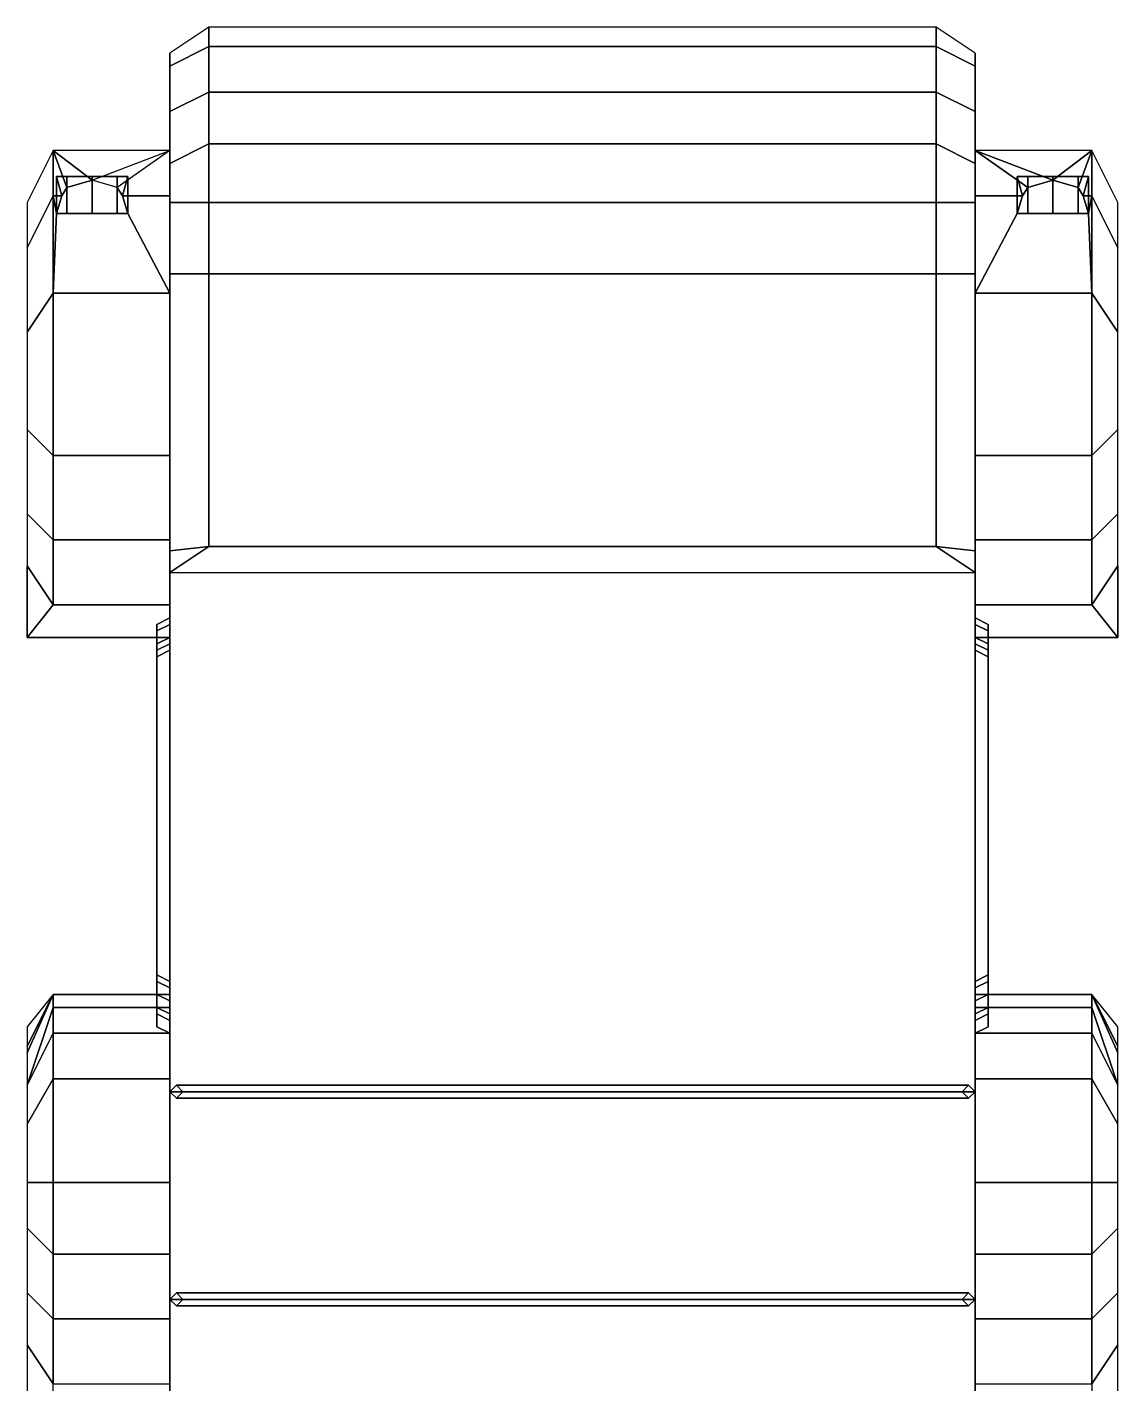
# Model space of a CAD drawing. Extents: x -0.92 to 0.92, y -2.02 to 1.96.
# Drawn here: x -0.84 to 0.84, y -0.13 to 1.96 of the extents above; entities that cross this region are included whole.
import ezdxf

# ---------------------------------------------------------------- set-up
doc = ezdxf.new("R2010")
doc.units = 0
doc.layers.add('HULL', color=3, linetype='CONTINUOUS')

msp = doc.modelspace()

# ---------------------------------------------------------------- linework, layer by layer
at = {"layer": 'HULL'}
for points in [[(-0.62, 1.92, 0.55), (-0.62, 1.9, 0.68), (-0.56, 1.93, 0.71), (-0.56, 1.96, 0.55)], [(-0.56, 1.96, 0.55), (-0.56, 1.93, 0.71), (0.56, 1.93, 0.71), (0.56, 1.96, 0.55)], [(0.56, 1.96, 0.55), (0.56, 1.93, 0.71), (0.62, 1.9, 0.68), (0.62, 1.92, 0.55)], [(-0.62, 1.9, 0.68), (-0.62, 1.83, 0.84), (-0.56, 1.86, 0.87), (-0.56, 1.93, 0.71)], [(-0.56, 1.93, 0.71), (-0.56, 1.86, 0.87), (0.56, 1.86, 0.87), (0.56, 1.93, 0.71)], [(0.56, 1.93, 0.71), (0.56, 1.86, 0.87), (0.62, 1.83, 0.84), (0.62, 1.9, 0.68)], [(-0.62, 1.77, 0.55), (-0.62, 1.7, 0.65), (-0.62, 1.9, 0.68), (-0.62, 1.92, 0.55)], [(0.62, 1.92, 0.55), (0.62, 1.9, 0.68), (0.62, 1.7, 0.65), (0.62, 1.77, 0.55)], [(-0.62, 1.7, 0.65), (-0.62, 1.7, 0.65), (-0.62, 1.83, 0.84), (-0.62, 1.9, 0.68)], [(0.62, 1.9, 0.68), (0.62, 1.83, 0.84), (0.62, 1.7, 0.65)], [(-0.62, 1.83, 0.84), (-0.62, 1.75, 0.94), (-0.56, 1.78, 0.97), (-0.56, 1.86, 0.87)], [(-0.56, 1.86, 0.87), (-0.56, 1.78, 0.97), (0.56, 1.78, 0.97), (0.56, 1.86, 0.87)], [(0.56, 1.86, 0.87), (0.56, 1.78, 0.97), (0.62, 1.75, 0.94), (0.62, 1.83, 0.84)], [(-0.62, 1.7, 0.65), (-0.62, 1.55, 0.76), (-0.62, 1.75, 0.94), (-0.62, 1.83, 0.84)], [(0.62, 1.83, 0.84), (0.62, 1.75, 0.94), (0.62, 1.55, 0.76), (0.62, 1.7, 0.65)], [(-0.62, 1.75, 0.94), (-0.62, 1.69, 1), (-0.56, 1.69, 1.03), (-0.56, 1.78, 0.97)], [(-0.56, 1.78, 0.97), (-0.56, 1.69, 1.03), (0.56, 1.69, 1.03), (0.56, 1.78, 0.97)], [(0.56, 1.78, 0.97), (0.56, 1.69, 1.03), (0.62, 1.69, 1), (0.62, 1.75, 0.94)], [(-0.84, 1.69, 0.55), (-0.84, 1.62, 0.62), (-0.8, 1.7, 0.65), (-0.8, 1.77, 0.55)], [(-0.8, 1.77, 0.55), (-0.74, 1.7245, 0.615), (-0.74, 1.7245, 0.615), (-0.62, 1.77, 0.55)], [(-0.7867, 1.7, 0.65), (-0.7789, 1.7132, 0.6311), (-0.8, 1.77, 0.55), (-0.8, 1.7, 0.65)], [(-0.7789, 1.7132, 0.6311), (-0.74, 1.7245, 0.615), (-0.8, 1.77, 0.55)], [(-0.7011, 1.7132, 0.6311), (-0.6933, 1.7, 0.65), (-0.62, 1.7, 0.65), (-0.62, 1.77, 0.55)], [(0.62, 1.77, 0.55), (0.74, 1.7245, 0.615), (0.74, 1.7245, 0.615), (0.8, 1.77, 0.55)], [(0.7011, 1.7132, 0.6311), (0.74, 1.7245, 0.615), (0.62, 1.77, 0.55)], [(0.6933, 1.7, 0.65), (0.7011, 1.7132, 0.6311), (0.62, 1.77, 0.55), (0.62, 1.7, 0.65)], [(0.74, 1.7245, 0.615), (0.7789, 1.7132, 0.6311), (0.8, 1.77, 0.55)], [(0.7789, 1.7132, 0.6311), (0.7867, 1.7, 0.65), (0.8, 1.7, 0.65), (0.8, 1.77, 0.55)], [(0.8, 1.77, 0.55), (0.8, 1.7, 0.65), (0.84, 1.62, 0.62), (0.84, 1.69, 0.55)], [(-0.62, 1.55, 0.76), (-0.62, 1.55, 0.76), (-0.62, 1.69, 1), (-0.62, 1.75, 0.94)], [(0.62, 1.75, 0.94), (0.62, 1.69, 1), (0.62, 1.55, 0.76)], [(-0.7789, 1.73, 0.7089), (-0.795, 1.73, 0.67), (-0.795, 1.6727, 0.67), (-0.7789, 1.6727, 0.7089)], [(-0.795, 1.73, 0.67), (-0.7789, 1.73, 0.6311), (-0.7789, 1.7132, 0.6311), (-0.7867, 1.7, 0.65)], [(-0.795, 1.6727, 0.67), (-0.795, 1.73, 0.67), (-0.7867, 1.7, 0.65), (-0.795, 1.6727, 0.67)], [(-0.74, 1.73, 0.725), (-0.7789, 1.73, 0.6311), (-0.795, 1.73, 0.67), (-0.7789, 1.73, 0.7089)], [(-0.74, 1.73, 0.725), (-0.7789, 1.73, 0.7089), (-0.7789, 1.6727, 0.7089), (-0.74, 1.6727, 0.725)], [(-0.7789, 1.73, 0.6311), (-0.74, 1.73, 0.615), (-0.74, 1.7245, 0.615), (-0.7789, 1.7132, 0.6311)], [(-0.7011, 1.73, 0.7089), (-0.74, 1.73, 0.615), (-0.7789, 1.73, 0.6311), (-0.74, 1.73, 0.725)], [(-0.7011, 1.73, 0.7089), (-0.74, 1.73, 0.725), (-0.74, 1.6727, 0.725), (-0.7011, 1.6727, 0.7089)], [(-0.74, 1.73, 0.615), (-0.7011, 1.73, 0.6311), (-0.7011, 1.7132, 0.6311), (-0.74, 1.7245, 0.615)], [(-0.685, 1.73, 0.67), (-0.7011, 1.73, 0.6311), (-0.74, 1.73, 0.615), (-0.7011, 1.73, 0.7089)], [(-0.685, 1.73, 0.67), (-0.7011, 1.73, 0.7089), (-0.7011, 1.6727, 0.7089), (-0.685, 1.6727, 0.67)], [(-0.7011, 1.73, 0.6311), (-0.685, 1.73, 0.67), (-0.6933, 1.7, 0.65), (-0.7011, 1.7132, 0.6311)], [(-0.685, 1.73, 0.67), (-0.685, 1.6727, 0.67), (-0.685, 1.6727, 0.67), (-0.6933, 1.7, 0.65)], [(0.7011, 1.73, 0.7089), (0.685, 1.73, 0.67), (0.685, 1.6727, 0.67), (0.7011, 1.6727, 0.7089)], [(0.74, 1.73, 0.725), (0.7011, 1.73, 0.6311), (0.685, 1.73, 0.67), (0.7011, 1.73, 0.7089)], [(0.685, 1.6727, 0.67), (0.685, 1.73, 0.67), (0.6933, 1.7, 0.65), (0.685, 1.6727, 0.67)], [(0.685, 1.73, 0.67), (0.7011, 1.73, 0.6311), (0.7011, 1.7132, 0.6311), (0.6933, 1.7, 0.65)], [(0.7789, 1.73, 0.7089), (0.74, 1.73, 0.615), (0.7011, 1.73, 0.6311), (0.74, 1.73, 0.725)], [(0.7011, 1.73, 0.6311), (0.74, 1.73, 0.615), (0.74, 1.7245, 0.615), (0.7011, 1.7132, 0.6311)], [(0.74, 1.73, 0.725), (0.7011, 1.73, 0.7089), (0.7011, 1.6727, 0.7089), (0.74, 1.6727, 0.725)], [(0.795, 1.73, 0.67), (0.7789, 1.73, 0.6311), (0.74, 1.73, 0.615), (0.7789, 1.73, 0.7089)], [(0.74, 1.73, 0.615), (0.7789, 1.73, 0.6311), (0.7789, 1.7132, 0.6311), (0.74, 1.7245, 0.615)], [(0.7789, 1.73, 0.7089), (0.74, 1.73, 0.725), (0.74, 1.6727, 0.725), (0.7789, 1.6727, 0.7089)], [(0.795, 1.73, 0.67), (0.7789, 1.73, 0.7089), (0.7789, 1.6727, 0.7089), (0.795, 1.6727, 0.67)], [(0.7789, 1.73, 0.6311), (0.795, 1.73, 0.67), (0.7867, 1.7, 0.65), (0.7789, 1.7132, 0.6311)], [(0.795, 1.73, 0.67), (0.795, 1.6727, 0.67), (0.795, 1.6727, 0.67), (0.7867, 1.7, 0.65)], [(-0.84, 1.62, 0.62), (-0.84, 1.49, 0.68), (-0.8, 1.55, 0.76), (-0.8, 1.7, 0.65)], [(-0.8, 1.7, 0.65), (-0.8, 1.55, 0.76), (-0.795, 1.6727, 0.67)], [(-0.8, 1.7, 0.65), (-0.795, 1.6727, 0.67), (-0.7867, 1.7, 0.65)], [(-0.6933, 1.7, 0.65), (-0.685, 1.6727, 0.67), (-0.62, 1.55, 0.76), (-0.62, 1.7, 0.65)], [(0.62, 1.7, 0.65), (0.62, 1.55, 0.76), (0.685, 1.6727, 0.67), (0.6933, 1.7, 0.65)], [(0.7867, 1.7, 0.65), (0.795, 1.6727, 0.67), (0.795, 1.6727, 0.67), (0.8, 1.7, 0.65)], [(0.795, 1.6727, 0.67), (0.8, 1.55, 0.76), (0.8, 1.55, 0.76), (0.8, 1.7, 0.65)], [(0.8, 1.7, 0.65), (0.8, 1.55, 0.76), (0.84, 1.49, 0.68), (0.84, 1.62, 0.62)], [(-0.795, 1.6727, 0.67), (-0.8, 1.55, 0.76), (-0.62, 1.55, 0.76), (-0.685, 1.6727, 0.67)], [(-0.7789, 1.6727, 0.7089), (-0.795, 1.6727, 0.67), (-0.685, 1.6727, 0.67), (-0.7011, 1.6727, 0.7089)], [(-0.74, 1.6727, 0.725), (-0.7789, 1.6727, 0.7089), (-0.7011, 1.6727, 0.7089), (-0.74, 1.6727, 0.725)], [(-0.62, 1.55, 0.76), (-0.62, 1.55, 0.76), (-0.62, 1.58, 1.03), (-0.62, 1.69, 1)], [(-0.62, 1.69, 1), (-0.62, 1.58, 1.03), (-0.56, 1.58, 1.06), (-0.56, 1.69, 1.03)], [(-0.56, 1.69, 1.03), (-0.56, 1.58, 1.06), (0.56, 1.58, 1.06), (0.56, 1.69, 1.03)], [(0.56, 1.69, 1.03), (0.56, 1.58, 1.06), (0.62, 1.58, 1.03), (0.62, 1.69, 1)], [(0.62, 1.69, 1), (0.62, 1.58, 1.03), (0.62, 1.55, 0.76)], [(0.685, 1.6727, 0.67), (0.62, 1.55, 0.76), (0.8, 1.55, 0.76), (0.795, 1.6727, 0.67)], [(0.7011, 1.6727, 0.7089), (0.685, 1.6727, 0.67), (0.795, 1.6727, 0.67), (0.7789, 1.6727, 0.7089)], [(0.74, 1.6727, 0.725), (0.7011, 1.6727, 0.7089), (0.7789, 1.6727, 0.7089), (0.74, 1.6727, 0.725)], [(-0.62, 1.55, 0.76), (-0.62, 1.3, 0.76), (-0.62, 1.1533, 1.03), (-0.62, 1.58, 1.03)], [(-0.62, 1.58, 1.03), (-0.62, 1.1533, 1.03), (-0.56, 1.16, 1.06), (-0.56, 1.58, 1.06)], [(-0.56, 1.58, 1.06), (-0.56, 1.16, 1.06), (0.56, 1.16, 1.06), (0.56, 1.58, 1.06)], [(0.56, 1.58, 1.06), (0.56, 1.16, 1.06), (0.62, 1.1533, 1.03), (0.62, 1.58, 1.03)], [(0.62, 1.58, 1.03), (0.62, 1.1533, 1.03), (0.62, 1.3, 0.76), (0.62, 1.55, 0.76)], [(-0.84, 1.49, 0.68), (-0.84, 1.34, 0.68), (-0.8, 1.3, 0.76), (-0.8, 1.55, 0.76)], [(-0.8, 1.55, 0.76), (-0.8, 1.3, 0.76), (-0.62, 1.3, 0.76), (-0.62, 1.55, 0.76)], [(0.62, 1.55, 0.76), (0.62, 1.3, 0.76), (0.8, 1.3, 0.76), (0.8, 1.55, 0.76)], [(0.8, 1.55, 0.76), (0.8, 1.3, 0.76), (0.84, 1.34, 0.68), (0.84, 1.49, 0.68)], [(-0.84, 1.34, 0.68), (-0.84, 1.21, 0.61), (-0.8, 1.17, 0.68), (-0.8, 1.3, 0.76)], [(0.8, 1.3, 0.76), (0.8, 1.17, 0.68), (0.84, 1.21, 0.61), (0.84, 1.34, 0.68)], [(-0.8, 1.3, 0.76), (-0.8, 1.17, 0.68), (-0.62, 1.17, 0.68), (-0.62, 1.3, 0.76)], [(-0.62, 1.3, 0.76), (-0.62, 1.17, 0.68), (-0.62, 1.1533, 1.03)], [(0.62, 1.1533, 1.03), (0.62, 1.1533, 1.03), (0.62, 1.17, 0.68), (0.62, 1.3, 0.76)], [(0.62, 1.3, 0.76), (0.62, 1.17, 0.68), (0.8, 1.17, 0.68), (0.8, 1.3, 0.76)], [(-0.84, 1.21, 0.61), (-0.84, 1.13, 0.51), (-0.8, 1.07, 0.55), (-0.8, 1.17, 0.68)], [(0.8, 1.17, 0.68), (0.8, 1.07, 0.55), (0.84, 1.13, 0.51), (0.84, 1.21, 0.61)], [(-0.8, 1.17, 0.68), (-0.8, 1.07, 0.55), (-0.62, 1.07, 0.55), (-0.62, 1.17, 0.68)], [(-0.62, 1.17, 0.68), (-0.62, 1.07, 0.55), (-0.62, 1.1533, 1.03)], [(-0.62, 1.1533, 1.03), (-0.62, 1.12, 1.08), (-0.62, 1.12, 1.08), (-0.56, 1.16, 1.06)], [(-0.56, 1.16, 1.06), (-0.62, 1.12, 1.08), (0.62, 1.12, 1.08), (0.56, 1.16, 1.06)], [(-0.62, 1.07, 0.55), (-0.62, 1.02, 0.43), (-0.62, 1.1533, 1.03)], [(-0.62, 1.12, 1.08), (-0.62, 1.12, 1.08), (-0.62, 1.1533, 1.03), (-0.62, 1.05, 0.67)], [(-0.62, 1.05, 0.65), (-0.62, 1.05, 0.67), (-0.62, 1.1533, 1.03), (-0.62, 1.05, 0.65)], [(-0.62, 1.02, 0.43), (-0.62, 1.05, 0.61), (-0.62, 1.1533, 1.03), (-0.62, 1.02, 0.43)], [(-0.62, 1.05, 0.61), (-0.62, 1.05, 0.63), (-0.62, 1.1533, 1.03), (-0.62, 1.05, 0.61)], [(-0.62, 1.05, 0.63), (-0.62, 1.05, 0.65), (-0.62, 1.1533, 1.03), (-0.62, 1.05, 0.63)], [(0.56, 1.16, 1.06), (0.62, 1.12, 1.08), (0.62, 1.12, 1.08), (0.62, 1.1533, 1.03)], [(0.62, 1.1533, 1.03), (0.62, 1.1533, 1.03), (0.62, 1.07, 0.55), (0.62, 1.17, 0.68)], [(0.62, 1.17, 0.68), (0.62, 1.07, 0.55), (0.8, 1.07, 0.55), (0.8, 1.17, 0.68)], [(0.62, 1.1533, 1.03), (0.62, 1.1533, 1.03), (0.62, 1.02, 0.43), (0.62, 1.07, 0.55)], [(0.62, 1.05, 0.67), (0.62, 1.1533, 1.03), (0.62, 1.12, 1.08)], [(0.62, 1.05, 0.65), (0.62, 1.1533, 1.03), (0.62, 1.05, 0.67), (0.62, 1.05, 0.65)], [(0.62, 1.02, 0.43), (0.62, 1.1533, 1.03), (0.62, 1.05, 0.61), (0.62, 1.02, 0.43)], [(0.62, 1.05, 0.61), (0.62, 1.1533, 1.03), (0.62, 1.05, 0.63), (0.62, 1.05, 0.61)], [(0.62, 1.05, 0.63), (0.62, 1.1533, 1.03), (0.62, 1.05, 0.65), (0.62, 1.05, 0.63)], [(-0.84, 1.13, 0.51), (-0.84, 1.02, 0.43), (-0.84, 1.02, 0.43), (-0.8, 1.07, 0.55)], [(-0.84, 1.08, 0.36), (-0.84, 1.02, 0.43), (-0.84, 1.02, 0.43), (-0.84, 1.13, 0.51)], [(0.8, 1.07, 0.55), (0.84, 1.02, 0.43), (0.84, 1.02, 0.43), (0.84, 1.13, 0.51)], [(0.84, 1.13, 0.51), (0.84, 1.02, 0.43), (0.84, 1.02, 0.43), (0.84, 1.08, 0.36)], [(-0.62, 0.88, 0.74), (-0.62, 0.88, 1.08), (-0.62, 1.12, 1.08), (-0.62, 1.05, 0.67)], [(0.62, 1.05, 0.67), (0.62, 1.12, 1.08), (0.62, 0.88, 1.08), (0.62, 0.88, 0.74)], [(-0.84, 1.08, 0.36), (-0.84, 1.02, 0.36), (-0.84, 1.02, 0.36), (-0.84, 1.02, 0.43)], [(-0.8, 1.07, 0.55), (-0.84, 1.02, 0.43), (-0.62, 1.02, 0.43), (-0.62, 1.07, 0.55)], [(0.62, 1.07, 0.55), (0.62, 1.02, 0.43), (0.84, 1.02, 0.43), (0.8, 1.07, 0.55)], [(0.84, 1.02, 0.43), (0.84, 1.02, 0.36), (0.84, 1.02, 0.36), (0.84, 1.08, 0.36)], [(-0.64, 1.04, 0.62), (-0.64, 0.49, 0.62), (-0.62, 0.48, 0.63), (-0.62, 1.05, 0.63)], [(-0.62, 1.05, 0.61), (-0.64, 1.04, 0.62), (-0.62, 1.05, 0.63), (-0.62, 1.05, 0.61)], [(-0.62, 1.05, 0.61), (-0.62, 0.48, 0.61), (-0.64, 0.49, 0.62), (-0.64, 1.04, 0.62)], [(-0.62, 1.05, 0.65), (-0.64, 1.04, 0.66), (-0.62, 1.05, 0.67), (-0.62, 1.05, 0.65)], [(-0.62, 1.05, 0.65), (-0.62, 0.49, 0.65), (-0.64, 0.5, 0.66), (-0.64, 1.04, 0.66)], [(-0.64, 1.04, 0.66), (-0.64, 0.5, 0.66), (-0.62, 0.49, 0.67), (-0.62, 1.05, 0.67)], [(-0.62, 0.46, 0.59), (-0.62, 0.48, 0.61), (-0.62, 1.05, 0.61), (-0.62, 1.04, 0.59)], [(-0.62, 0.48, 0.63), (-0.62, 0.49, 0.65), (-0.62, 1.05, 0.65), (-0.62, 1.05, 0.63)], [(-0.62, 0.49, 0.67), (-0.62, 0.47, 0.7), (-0.62, 0.84, 0.7), (-0.62, 1.05, 0.67)], [(-0.62, 1.02, 0.43), (-0.62, 1.04, 0.57), (-0.62, 1.05, 0.61), (-0.62, 1.02, 0.43)], [(-0.62, 1.04, 0.57), (-0.62, 1.04, 0.59), (-0.62, 1.05, 0.61), (-0.62, 1.04, 0.57)], [(-0.62, 0.84, 0.7), (-0.62, 0.88, 0.74), (-0.62, 1.05, 0.67)], [(0.64, 1.04, 0.62), (0.64, 0.49, 0.62), (0.62, 0.48, 0.61), (0.62, 1.05, 0.61)], [(0.62, 1.05, 0.63), (0.64, 1.04, 0.62), (0.62, 1.05, 0.61), (0.62, 1.05, 0.63)], [(0.62, 1.05, 0.63), (0.62, 0.48, 0.63), (0.64, 0.49, 0.62), (0.64, 1.04, 0.62)], [(0.62, 1.05, 0.67), (0.64, 1.04, 0.66), (0.62, 1.05, 0.65), (0.62, 1.05, 0.67)], [(0.64, 1.04, 0.66), (0.64, 0.5, 0.66), (0.62, 0.49, 0.65), (0.62, 1.05, 0.65)], [(0.62, 1.05, 0.67), (0.62, 0.49, 0.67), (0.64, 0.5, 0.66), (0.64, 1.04, 0.66)], [(0.62, 1.04, 0.59), (0.62, 1.05, 0.61), (0.62, 0.48, 0.61), (0.62, 0.46, 0.59)], [(0.62, 1.05, 0.63), (0.62, 1.05, 0.65), (0.62, 0.49, 0.65), (0.62, 0.48, 0.63)], [(0.62, 1.05, 0.67), (0.62, 0.84, 0.7), (0.62, 0.47, 0.7), (0.62, 0.49, 0.67)], [(0.62, 1.02, 0.43), (0.62, 1.05, 0.61), (0.62, 1.04, 0.57), (0.62, 1.02, 0.43)], [(0.62, 1.04, 0.57), (0.62, 1.05, 0.61), (0.62, 1.04, 0.59), (0.62, 1.04, 0.57)], [(0.62, 1.05, 0.67), (0.62, 1.05, 0.67), (0.62, 0.88, 0.74), (0.62, 0.84, 0.7)], [(-0.62, 1.04, 0.57), (-0.62, 0.46, 0.57), (-0.64, 0.47, 0.58), (-0.64, 1.03, 0.58)], [(-0.62, 1.04, 0.57), (-0.64, 1.03, 0.58), (-0.62, 1.04, 0.59), (-0.62, 1.04, 0.57)], [(-0.64, 1.03, 0.58), (-0.64, 0.47, 0.58), (-0.62, 0.46, 0.59), (-0.62, 1.04, 0.59)], [(-0.62, 0.44, 0.55), (-0.62, 0.46, 0.57), (-0.62, 1.04, 0.57), (-0.62, 1.02, 0.55)], [(-0.62, 1.02, 0.53), (-0.62, 1.02, 0.55), (-0.62, 1.04, 0.57), (-0.62, 1.02, 0.53)], [(-0.62, 1.02, 0.43), (-0.62, 1.02, 0.53), (-0.62, 1.04, 0.57), (-0.62, 1.02, 0.43)], [(0.64, 1.03, 0.58), (0.64, 0.47, 0.58), (0.62, 0.46, 0.57), (0.62, 1.04, 0.57)], [(0.62, 1.04, 0.59), (0.64, 1.03, 0.58), (0.62, 1.04, 0.57), (0.62, 1.04, 0.59)], [(0.62, 1.04, 0.59), (0.62, 0.46, 0.59), (0.64, 0.47, 0.58), (0.64, 1.03, 0.58)], [(0.62, 1.02, 0.55), (0.62, 1.04, 0.57), (0.62, 0.46, 0.57), (0.62, 0.44, 0.55)], [(0.62, 1.02, 0.53), (0.62, 1.04, 0.57), (0.62, 1.02, 0.55), (0.62, 1.02, 0.53)], [(0.62, 1.02, 0.43), (0.62, 1.04, 0.57), (0.62, 1.02, 0.53), (0.62, 1.02, 0.43)], [(-0.84, 1.02, 0.43), (-0.84, 1.02, 0.36), (-0.62, 1.02, 0.36), (-0.62, 1.02, 0.43)], [(-0.62, 1.02, 0.53), (-0.62, 0.44, 0.53), (-0.64, 0.45, 0.54), (-0.64, 1.01, 0.54)], [(-0.62, 1.02, 0.53), (-0.64, 1.01, 0.54), (-0.62, 1.02, 0.55), (-0.62, 1.02, 0.53)], [(-0.64, 1.01, 0.54), (-0.64, 0.45, 0.54), (-0.62, 0.44, 0.55), (-0.62, 1.02, 0.55)], [(-0.62, 1.01, 0.5), (-0.62, 0.43, 0.5), (-0.64, 0.44, 0.51), (-0.64, 1, 0.51)], [(-0.62, 1.01, 0.5), (-0.64, 1, 0.51), (-0.62, 1.01, 0.52), (-0.62, 1.01, 0.5)], [(-0.64, 1, 0.51), (-0.64, 0.44, 0.51), (-0.62, 0.43, 0.52), (-0.62, 1.01, 0.52)], [(-0.62, -0.9, 0.43), (-0.62, -0.27, 0.46), (-0.62, 0.41, 0.46), (-0.62, 1.02, 0.43)], [(-0.62, 1.02, 0.43), (-0.62, 0.41, 0.46), (-0.62, 1, 0.46), (-0.62, 1.02, 0.43)], [(-0.62, 0.43, 0.52), (-0.62, 0.44, 0.53), (-0.62, 1.02, 0.53), (-0.62, 1.01, 0.52)], [(-0.62, 1, 0.46), (-0.62, 1, 0.48), (-0.62, 1.01, 0.5), (-0.62, 1.02, 0.43)], [(-0.62, 1.01, 0.5), (-0.62, 1.01, 0.52), (-0.62, 1.02, 0.53), (-0.62, 1.02, 0.43)], [(-0.62, 0.41, 0.48), (-0.62, 0.43, 0.5), (-0.62, 1.01, 0.5), (-0.62, 1, 0.48)], [(0.62, 1.02, 0.43), (0.62, 1.02, 0.36), (0.84, 1.02, 0.36), (0.84, 1.02, 0.43)], [(0.64, 1.01, 0.54), (0.64, 0.45, 0.54), (0.62, 0.44, 0.53), (0.62, 1.02, 0.53)], [(0.62, 1.02, 0.55), (0.64, 1.01, 0.54), (0.62, 1.02, 0.53), (0.62, 1.02, 0.55)], [(0.62, 1.02, 0.55), (0.62, 0.44, 0.55), (0.64, 0.45, 0.54), (0.64, 1.01, 0.54)], [(0.62, 1.02, 0.43), (0.62, 0.41, 0.46), (0.62, -0.27, 0.46), (0.62, -0.9, 0.43)], [(0.62, 1.02, 0.43), (0.62, 1, 0.46), (0.62, 0.41, 0.46), (0.62, 1.02, 0.43)], [(0.62, 1.01, 0.52), (0.62, 1.02, 0.53), (0.62, 0.44, 0.53), (0.62, 0.43, 0.52)], [(0.62, 1.02, 0.43), (0.62, 1.01, 0.5), (0.62, 1, 0.48), (0.62, 1, 0.46)], [(0.62, 1.02, 0.43), (0.62, 1.02, 0.53), (0.62, 1.01, 0.52), (0.62, 1.01, 0.5)], [(0.64, 1, 0.51), (0.64, 0.44, 0.51), (0.62, 0.43, 0.5), (0.62, 1.01, 0.5)], [(0.62, 1.01, 0.52), (0.64, 1, 0.51), (0.62, 1.01, 0.5), (0.62, 1.01, 0.52)], [(0.62, 1.01, 0.52), (0.62, 0.43, 0.52), (0.64, 0.44, 0.51), (0.64, 1, 0.51)], [(0.62, 1, 0.48), (0.62, 1.01, 0.5), (0.62, 0.43, 0.5), (0.62, 0.41, 0.48)], [(-0.64, 0.99, 0.47), (-0.64, 0.42, 0.47), (-0.62, 0.41, 0.48), (-0.62, 1, 0.48)], [(-0.62, 1, 0.46), (-0.64, 0.99, 0.47), (-0.62, 1, 0.48), (-0.62, 1, 0.46)], [(-0.62, 1, 0.46), (-0.62, 0.41, 0.46), (-0.64, 0.42, 0.47), (-0.64, 0.99, 0.47)], [(0.62, 1, 0.48), (0.62, 0.41, 0.48), (0.64, 0.42, 0.47), (0.64, 0.99, 0.47)], [(0.62, 1, 0.48), (0.64, 0.99, 0.47), (0.62, 1, 0.46), (0.62, 1, 0.48)], [(0.64, 0.99, 0.47), (0.64, 0.42, 0.47), (0.62, 0.41, 0.46), (0.62, 1, 0.46)], [(-0.64, 0.5, 0.66), (-0.62, 0.49, 0.65), (-0.62, 0.49, 0.65), (-0.62, 0.49, 0.67)], [(-0.64, 0.49, 0.62), (-0.62, 0.48, 0.61), (-0.62, 0.48, 0.61), (-0.62, 0.48, 0.63)], [(-0.62, 0.48, 0.63), (-0.62, 0.47, 0.7), (-0.62, 0.49, 0.67), (-0.62, 0.49, 0.65)], [(0.62, 0.49, 0.67), (0.62, 0.49, 0.65), (0.62, 0.49, 0.65), (0.64, 0.5, 0.66)], [(0.62, 0.48, 0.63), (0.62, 0.48, 0.61), (0.62, 0.48, 0.61), (0.64, 0.49, 0.62)], [(0.62, 0.49, 0.65), (0.62, 0.49, 0.67), (0.62, 0.47, 0.7), (0.62, 0.48, 0.63)], [(-0.84, 0.39, 0.64), (-0.84, 0.38, 0.72), (-0.8, 0.47, 0.7), (-0.8, 0.47, 0.62)], [(-0.84, 0.42, 0.62), (-0.84, 0.39, 0.64), (-0.8, 0.47, 0.62)], [(-0.84, 0.38, 0.72), (-0.84, 0.33, 0.81), (-0.8, 0.45, 0.76), (-0.8, 0.47, 0.7)], [(-0.8, 0.47, 0.62), (-0.8, 0.47, 0.7), (-0.62, 0.47, 0.7), (-0.62, 0.47, 0.62)], [(-0.8, 0.47, 0.7), (-0.8, 0.45, 0.76), (-0.62, 0.45, 0.76), (-0.62, 0.47, 0.7)], [(-0.64, 0.47, 0.58), (-0.62, 0.46, 0.57), (-0.62, 0.46, 0.57), (-0.62, 0.46, 0.59)], [(-0.62, 0.47, 0.62), (-0.62, 0.47, 0.7), (-0.62, 0.48, 0.63), (-0.62, 0.48, 0.61)], [(-0.62, -0.33, 0.61), (-0.62, -0.33, 0.63), (-0.62, 0.47, 0.62), (-0.62, 0.48, 0.61)], [(-0.62, -0.29, 0.59), (-0.62, -0.33, 0.61), (-0.62, 0.48, 0.61), (-0.62, 0.46, 0.59)], [(-0.62, -0.33, 0.7), (-0.62, -0.3, 0.81), (-0.62, 0.45, 0.76), (-0.62, 0.47, 0.7)], [(-0.62, -0.33, 0.63), (-0.62, -0.33, 0.7), (-0.62, 0.47, 0.7), (-0.62, 0.47, 0.62)], [(-0.62, -0.29, 0.57), (-0.62, -0.29, 0.59), (-0.62, 0.46, 0.59), (-0.62, 0.46, 0.57)], [(-0.62, -0.29, 0.55), (-0.62, -0.29, 0.57), (-0.62, 0.46, 0.57), (-0.62, 0.44, 0.55)], [(0.62, 0.48, 0.61), (0.62, 0.48, 0.63), (0.62, 0.47, 0.7), (0.62, 0.47, 0.62)], [(0.62, 0.48, 0.61), (0.62, 0.47, 0.62), (0.62, -0.33, 0.63), (0.62, -0.33, 0.61)], [(0.62, 0.46, 0.59), (0.62, 0.48, 0.61), (0.62, -0.33, 0.61), (0.62, -0.29, 0.59)], [(0.62, 0.46, 0.59), (0.62, 0.46, 0.57), (0.62, 0.46, 0.57), (0.64, 0.47, 0.58)], [(0.62, 0.47, 0.7), (0.62, 0.45, 0.76), (0.62, -0.3, 0.81), (0.62, -0.33, 0.7)], [(0.62, 0.47, 0.62), (0.62, 0.47, 0.7), (0.62, -0.33, 0.7), (0.62, -0.33, 0.63)], [(0.62, 0.47, 0.62), (0.62, 0.47, 0.7), (0.8, 0.47, 0.7), (0.8, 0.47, 0.62)], [(0.62, 0.47, 0.7), (0.62, 0.45, 0.76), (0.8, 0.45, 0.76), (0.8, 0.47, 0.7)], [(0.62, 0.46, 0.57), (0.62, 0.46, 0.59), (0.62, -0.29, 0.59), (0.62, -0.29, 0.57)], [(0.62, 0.44, 0.55), (0.62, 0.46, 0.57), (0.62, -0.29, 0.57), (0.62, -0.29, 0.55)], [(0.84, 0.42, 0.62), (0.8, 0.47, 0.62), (0.84, 0.39, 0.64)], [(0.8, 0.47, 0.62), (0.8, 0.47, 0.7), (0.84, 0.38, 0.72), (0.84, 0.39, 0.64)], [(0.8, 0.47, 0.7), (0.8, 0.45, 0.76), (0.84, 0.33, 0.81), (0.84, 0.38, 0.72)], [(-0.84, 0.33, 0.81), (-0.84, 0.33, 0.81), (-0.8, 0.41, 0.85), (-0.8, 0.45, 0.76)], [(-0.8, 0.45, 0.76), (-0.8, 0.41, 0.85), (-0.62, 0.41, 0.85), (-0.62, 0.45, 0.76)], [(-0.64, 0.45, 0.54), (-0.62, 0.44, 0.53), (-0.62, 0.44, 0.53), (-0.62, 0.44, 0.55)], [(-0.64, 0.44, 0.51), (-0.62, 0.43, 0.5), (-0.62, 0.43, 0.5), (-0.62, 0.43, 0.52)], [(-0.62, -0.3, 0.81), (-0.62, -0.23, 0.91), (-0.62, 0.41, 0.85), (-0.62, 0.45, 0.76)], [(-0.62, -0.29, 0.53), (-0.62, -0.29, 0.55), (-0.62, 0.44, 0.55), (-0.62, 0.44, 0.53)], [(-0.62, -0.28, 0.52), (-0.62, -0.29, 0.53), (-0.62, 0.44, 0.53), (-0.62, 0.43, 0.52)], [(0.62, 0.44, 0.55), (0.62, 0.44, 0.53), (0.62, 0.44, 0.53), (0.64, 0.45, 0.54)], [(0.62, 0.45, 0.76), (0.62, 0.41, 0.85), (0.62, -0.23, 0.91), (0.62, -0.3, 0.81)], [(0.62, 0.45, 0.76), (0.62, 0.41, 0.85), (0.8, 0.41, 0.85), (0.8, 0.45, 0.76)], [(0.62, 0.43, 0.52), (0.62, 0.43, 0.5), (0.62, 0.43, 0.5), (0.64, 0.44, 0.51)], [(0.62, 0.44, 0.53), (0.62, 0.44, 0.55), (0.62, -0.29, 0.55), (0.62, -0.29, 0.53)], [(0.62, 0.43, 0.52), (0.62, 0.44, 0.53), (0.62, -0.29, 0.53), (0.62, -0.28, 0.52)], [(0.8, 0.45, 0.76), (0.8, 0.41, 0.85), (0.84, 0.33, 0.81)], [(-0.64, 0.42, 0.47), (-0.62, 0.41, 0.46), (-0.62, 0.41, 0.46), (-0.62, 0.41, 0.48)], [(-0.62, -0.28, 0.5), (-0.62, -0.28, 0.52), (-0.62, 0.43, 0.52), (-0.62, 0.43, 0.5)], [(-0.62, -0.27, 0.48), (-0.62, -0.28, 0.5), (-0.62, 0.43, 0.5), (-0.62, 0.41, 0.48)], [(0.62, 0.43, 0.5), (0.62, 0.43, 0.52), (0.62, -0.28, 0.52), (0.62, -0.28, 0.5)], [(0.62, 0.41, 0.48), (0.62, 0.43, 0.5), (0.62, -0.28, 0.5), (0.62, -0.27, 0.48)], [(0.62, 0.41, 0.48), (0.62, 0.41, 0.46), (0.62, 0.41, 0.46), (0.64, 0.42, 0.47)], [(-0.84, 0.33, 0.81), (-0.84, 0.27, 0.88), (-0.8, 0.34, 0.93), (-0.8, 0.41, 0.85)], [(-0.8, 0.41, 0.85), (-0.8, 0.34, 0.93), (-0.62, 0.34, 0.93), (-0.62, 0.41, 0.85)], [(-0.62, -0.23, 0.91), (-0.62, -0.13, 0.98), (-0.62, 0.34, 0.93), (-0.62, 0.41, 0.85)], [(-0.62, -0.27, 0.46), (-0.62, -0.27, 0.48), (-0.62, 0.41, 0.48), (-0.62, 0.41, 0.46)], [(0.62, 0.41, 0.85), (0.62, 0.34, 0.93), (0.62, -0.13, 0.98), (0.62, -0.23, 0.91)], [(0.62, 0.41, 0.46), (0.62, 0.41, 0.48), (0.62, -0.27, 0.48), (0.62, -0.27, 0.46)], [(0.62, 0.41, 0.85), (0.62, 0.34, 0.93), (0.8, 0.34, 0.93), (0.8, 0.41, 0.85)], [(0.8, 0.41, 0.85), (0.8, 0.34, 0.93), (0.84, 0.27, 0.88), (0.84, 0.33, 0.81)], [(-0.84, 0.27, 0.88), (-0.84, 0.18, 0.93), (-0.8, 0.18, 1.02), (-0.8, 0.34, 0.93)], [(-0.8, 0.34, 0.93), (-0.8, 0.18, 1.02), (-0.62, 0.18, 1.02), (-0.62, 0.34, 0.93)], [(-0.62, 0.07, 1.03), (-0.62, -0.13, 1.08), (-0.62, 0.34, 1.08), (-0.62, 0.18, 1.02)], [(-0.62, 0.18, 1.02), (-0.62, 0.18, 1.02), (-0.62, 0.34, 1.08), (-0.62, 0.34, 0.93)], [(-0.62, -0.13, 0.98), (-0.62, -0.03, 1.02), (-0.62, 0.18, 1.02), (-0.62, 0.34, 0.93)], [(0.62, 0.18, 1.02), (0.62, 0.34, 1.08), (0.62, -0.13, 1.08), (0.62, 0.07, 1.03)], [(0.62, 0.34, 0.93), (0.62, 0.34, 1.08), (0.62, 0.18, 1.02)], [(0.62, 0.34, 0.93), (0.62, 0.18, 1.02), (0.62, -0.03, 1.02), (0.62, -0.13, 0.98)], [(0.62, 0.34, 0.93), (0.62, 0.18, 1.02), (0.8, 0.18, 1.02), (0.8, 0.34, 0.93)], [(0.8, 0.34, 0.93), (0.8, 0.18, 1.02), (0.84, 0.18, 0.93), (0.84, 0.27, 0.88)], [(-0.61, 0.33, 1.08), (-0.62, 0.32, 1.08), (-0.62, 0.32, 1.56), (-0.61, 0.33, 1.55)], [(0.62, 0.32, 1.56), (0.61, 0.33, 1.55), (-0.61, 0.33, 1.55), (-0.62, 0.32, 1.56)], [(-0.62, 0.32, 1.08), (-0.61, 0.31, 1.08), (-0.61, 0.31, 1.55), (-0.62, 0.32, 1.56)], [(0.61, 0.31, 1.55), (0.62, 0.32, 1.56), (-0.62, 0.32, 1.56), (-0.61, 0.31, 1.55)], [(-0.6, 0.32, 1.08), (-0.61, 0.33, 1.08), (-0.61, 0.33, 1.55), (-0.6, 0.32, 1.54)], [(0.61, 0.33, 1.55), (0.6, 0.32, 1.54), (-0.6, 0.32, 1.54), (-0.61, 0.33, 1.55)], [(-0.61, 0.31, 1.08), (-0.6, 0.32, 1.08), (-0.6, 0.32, 1.54), (-0.61, 0.31, 1.55)], [(0.6, 0.32, 1.54), (0.61, 0.31, 1.55), (-0.61, 0.31, 1.55), (-0.6, 0.32, 1.54)], [(0.61, 0.33, 1.08), (0.6, 0.32, 1.08), (0.6, 0.32, 1.54), (0.61, 0.33, 1.55)], [(0.6, 0.32, 1.08), (0.61, 0.31, 1.08), (0.61, 0.31, 1.55), (0.6, 0.32, 1.54)], [(0.62, 0.32, 1.08), (0.61, 0.33, 1.08), (0.61, 0.33, 1.55), (0.62, 0.32, 1.56)], [(0.61, 0.31, 1.08), (0.62, 0.32, 1.08), (0.62, 0.32, 1.56), (0.61, 0.31, 1.55)], [(-0.84, 0.18, 0.93), (-0.84, 0.11, 0.94), (-0.8, 0.07, 1.03), (-0.8, 0.18, 1.02)], [(-0.8, 0.18, 1.02), (-0.8, 0.07, 1.03), (-0.62, 0.07, 1.03), (-0.62, 0.18, 1.02)], [(-0.62, -0.03, 1.02), (-0.62, -0.03, 1.02), (-0.62, 0.07, 1.03), (-0.62, 0.18, 1.02)], [(0.62, 0.18, 1.02), (0.62, 0.07, 1.03), (0.62, -0.03, 1.02)], [(0.62, 0.18, 1.02), (0.62, 0.07, 1.03), (0.8, 0.07, 1.03), (0.8, 0.18, 1.02)], [(0.8, 0.18, 1.02), (0.8, 0.07, 1.03), (0.84, 0.11, 0.94), (0.84, 0.18, 0.93)], [(-0.84, 0.11, 0.94), (-0.84, 0.01, 0.94), (-0.8, -0.03, 1.02), (-0.8, 0.07, 1.03)], [(0.8, 0.07, 1.03), (0.8, -0.03, 1.02), (0.84, 0.01, 0.94), (0.84, 0.11, 0.94)], [(-0.8, 0.07, 1.03), (-0.8, -0.03, 1.02), (-0.62, -0.03, 1.02), (-0.62, 0.07, 1.03)], [(-0.62, -0.13, 1.08), (-0.62, -0.13, 1.08), (-0.62, 0.07, 1.03), (-0.62, -0.03, 1.02)], [(0.62, -0.03, 1.02), (0.62, 0.07, 1.03), (0.62, -0.13, 1.08)], [(0.62, 0.07, 1.03), (0.62, -0.03, 1.02), (0.8, -0.03, 1.02), (0.8, 0.07, 1.03)], [(-0.84, 0.01, 0.94), (-0.84, -0.07, 0.91), (-0.8, -0.13, 0.98), (-0.8, -0.03, 1.02)], [(-0.61, 0.01, 1.08), (-0.62, 0, 1.08), (-0.62, 0, 1.52), (-0.61, 0.01, 1.51)], [(0.62, 0, 1.52), (0.61, 0.01, 1.51), (-0.61, 0.01, 1.51), (-0.62, 0, 1.52)], [(-0.62, 0, 1.08), (-0.61, -0.01, 1.08), (-0.61, -0.01, 1.51), (-0.62, 0, 1.52)], [(0.61, -0.01, 1.51), (0.62, 0, 1.52), (-0.62, 0, 1.52), (-0.61, -0.01, 1.51)], [(-0.6, 0, 1.08), (-0.61, 0.01, 1.08), (-0.61, 0.01, 1.51), (-0.6, 0, 1.5)], [(0.61, 0.01, 1.51), (0.6, 0, 1.5), (-0.6, 0, 1.5), (-0.61, 0.01, 1.51)], [(-0.61, -0.01, 1.08), (-0.6, 0, 1.08), (-0.6, 0, 1.5), (-0.61, -0.01, 1.51)], [(0.6, 0, 1.5), (0.61, -0.01, 1.51), (-0.61, -0.01, 1.51), (-0.6, 0, 1.5)], [(0.61, 0.01, 1.08), (0.6, 0, 1.08), (0.6, 0, 1.5), (0.61, 0.01, 1.51)], [(0.62, 0, 1.08), (0.61, 0.01, 1.08), (0.61, 0.01, 1.51), (0.62, 0, 1.52)], [(0.8, -0.03, 1.02), (0.8, -0.13, 0.98), (0.84, -0.07, 0.91), (0.84, 0.01, 0.94)], [(0.6, 0, 1.08), (0.61, -0.01, 1.08), (0.61, -0.01, 1.51), (0.6, 0, 1.5)], [(0.61, -0.01, 1.08), (0.62, 0, 1.08), (0.62, 0, 1.52), (0.61, -0.01, 1.51)], [(-0.8, -0.03, 1.02), (-0.8, -0.13, 0.98), (-0.62, -0.13, 0.98), (-0.62, -0.03, 1.02)], [(-0.62, -0.13, 1.08), (-0.62, -0.13, 1.08), (-0.62, -0.03, 1.02), (-0.62, -0.13, 0.98)], [(0.62, -0.13, 0.98), (0.62, -0.03, 1.02), (0.62, -0.13, 1.08)], [(0.62, -0.03, 1.02), (0.62, -0.13, 0.98), (0.8, -0.13, 0.98), (0.8, -0.03, 1.02)], [(-0.84, -0.07, 0.91), (-0.84, -0.16, 0.85), (-0.8, -0.23, 0.91), (-0.8, -0.13, 0.98)], [(0.8, -0.13, 0.98), (0.8, -0.23, 0.91), (0.84, -0.16, 0.85), (0.84, -0.07, 0.91)]]:
    msp.add_3dface(points, dxfattribs=at)

doc.saveas('drawing.dxf')
